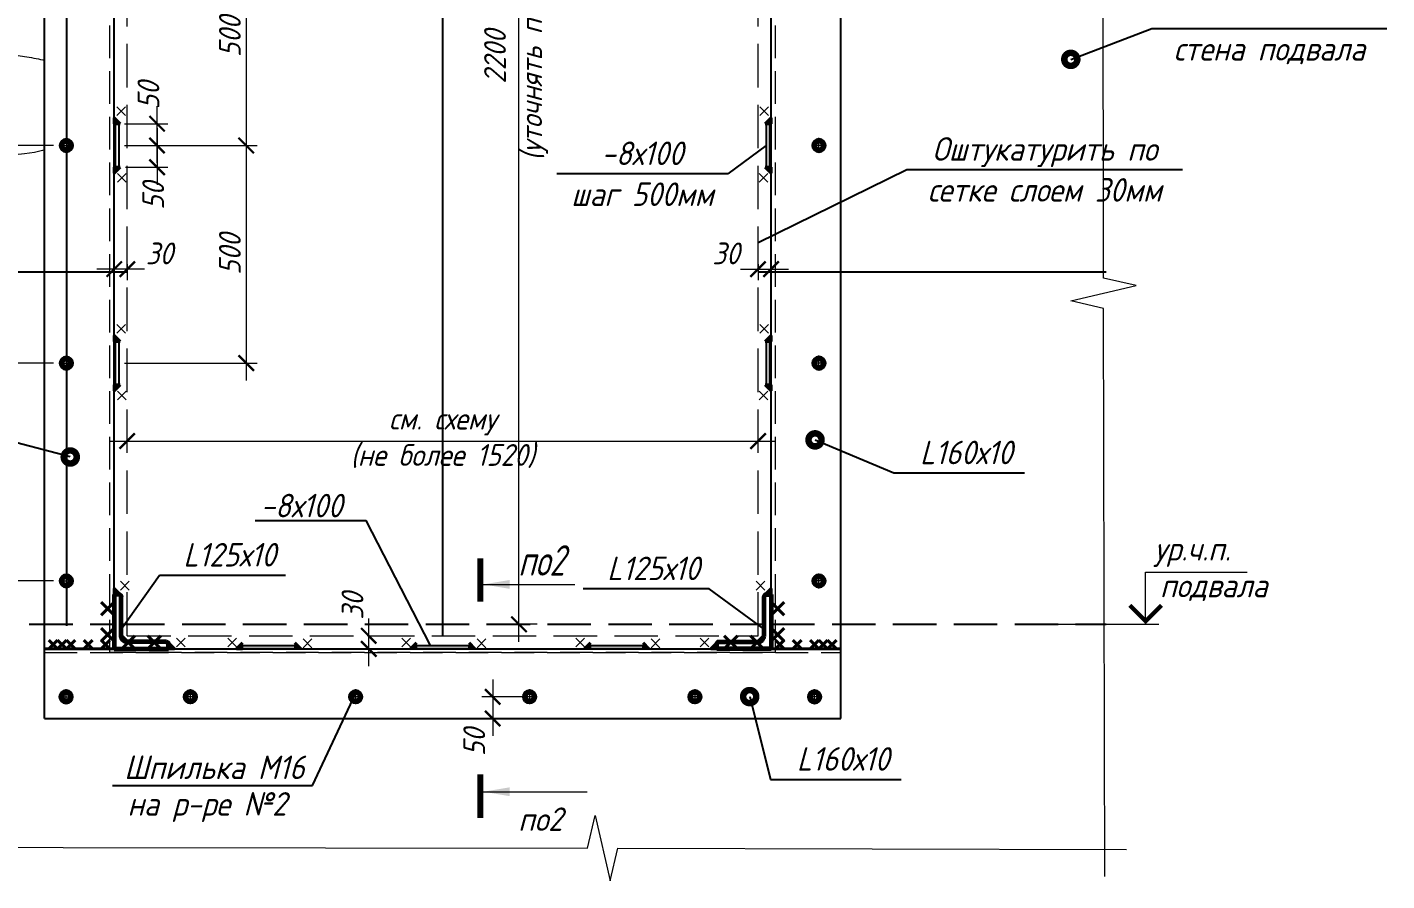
# Model space of a CAD drawing. Header units: millimetres. Extents: x 2058191 to 2089933, y 116142 to 208453.
# Drawn here: x 2071413 to 2074538, y 190030 to 191991 of the extents above; entities that cross this region are included whole.
import ezdxf
from ezdxf.enums import TextEntityAlignment as Align

# ---------------------------------------------------------------- set-up
doc = ezdxf.new("R2010")
doc.units = ezdxf.units.MM
doc.linetypes.add('ГОСТ 2.303 4', pattern=[7, 5, -2, 0])
doc.linetypes.add('осеваяX2', pattern=[4, 2.5, -0.5, 0.5, -0.5])
doc.layers.get('Defpoints').update_dxf_attribs({"color": 255})
for name, color, linetype, lineweight in [('1Стены', 252, 'Continuous', 25), ('Оси', 165, 'осеваяX2', 13), ('Размер', 7, 'Continuous', 13), ('размеры', 7, 'Continuous', 9), ('сварка', 156, 'Continuous', 9), ('Стены', 184, 'Continuous', 40), ('штриховка кирпич', 42, 'Continuous', 5)]:
    doc.layers.add(name, color=color, linetype=linetype, lineweight=lineweight)
doc.layers.add('CS_UNPLOTTED', color=254, linetype='Continuous', plot=False)
doc.layers.add('металл', color=124, linetype='Continuous')
doc.layers.add('Текст', color=7, linetype='Continuous')
doc.styles.add('GOST 2.304', font='CS_Gost2304.shx', dxfattribs={"width": 0.6, "oblique": 15})
doc.styles.add('GOST 2.304_new', font='isocpeur.ttf', dxfattribs={"width": 0.9, "oblique": 15})
doc.dimstyles.new('SPDS', dxfattribs={"dimscale": 25, "dimtxt": 2.5, "dimasz": 1.77, "dimexe": 1.25, "dimexo": 0.625, "dimtad": 1, "dimdec": 0, "dimrnd": 0.001, "dimtxsty": 'GOST 2.304_new', "dimblk": 'ARCHTICK', "dimcen": 2.5, "dimdle": 2, "dimclrt": 256, "dimazin": 2, "dimtfac": 0.75, "dimtdec": 0, "dimtmove": 1, "dimatfit": 3, "dimfxl": 0, "dimtolj": 1, "dimlwd": 9, "dimlwe": 9, "dimarcsym": 0})
doc.dimstyles.new('SPDS 1_20', dxfattribs={"dimscale": 20, "dimtxt": 2.5, "dimasz": 1.77, "dimexe": 1.25, "dimexo": 0.625, "dimtad": 1, "dimdec": 0, "dimrnd": 0.001, "dimtxsty": 'GOST 2.304_new', "dimblk": 'ARCHTICK', "dimcen": 2.5, "dimdle": 2, "dimclrt": 256, "dimadec": 0, "dimazin": 2, "dimtfac": 0.75, "dimtdec": 0, "dimtmove": 1, "dimatfit": 3, "dimfxl": 0, "dimtolj": 1, "dimlwd": 9, "dimlwe": 9, "dimarcsym": 0})

# ---------------------------------------------------------------- blocks, each defined once
blk = doc.blocks.new('м16')
at = {"layer": 'металл', "lineweight": 30, "ltscale": 20}
for p, q in [((-11, 6.4), (0, 12.7)), ((-11, -6.4), (-11, 6.4)), ((0, 12.7), (11, 6.4)), ((11, 6.4), (11, -6.4)), ((0, -12.7), (-11, -6.4)), ((11, -6.4), (0, -12.7))]:
    blk.add_line(p, q, dxfattribs=at)
blk.add_circle((0, 0), 15, dxfattribs=at)
for radius, start, end in [(10.4, 0, 180), (10.4, 180, 0), (6.92, 0, 180), (6.92, 180, 0)]:
    blk.add_arc((0, 0), radius, start, end, dxfattribs=at)
at = {"layer": 'металл', "linetype": 'Continuous', "lineweight": 25, "ltscale": 20}
blk.add_arc((0, 0), 8, 255, 165, dxfattribs=at)
at = {"layer": 'Оси', "ltscale": 20}
for p, q in [((17, 0), (-17.3, 0)), ((0, 17.3), (0, -17.3))]:
    blk.add_line(p, q, dxfattribs=at)
blk = doc.blocks.new('_ArchTick')
at = {"color": 0, "linetype": 'ByBlock', "const_width": 0.15}
blk.add_lwpolyline([(-0.5, -0.5), (0.5, 0.5)], dxfattribs=at)
blk = doc.blocks.new('*D196')
at = {"layer": 'Defpoints', "color": 0, "lineweight": 20, "ltscale": 20, "transparency": 16777216}
for p in [(2071613, 191458.6), (2071643, 191458.6), (2071613, 191435)]:
    blk.add_point(p, dxfattribs=at)
at = {"layer": 'Размер', "color": 0, "lineweight": 9, "ltscale": 20, "transparency": 16777216}
for p, q in [((2071683, 191435), (2071573, 191435)), ((2071613, 191446.1), (2071613, 191410)), ((2071643, 191446.1), (2071643, 191410))]:
    blk.add_line(p, q, dxfattribs=at)
at = {"layer": 'Размер', "color": 0, "lineweight": 9, "ltscale": 20, "transparency": 16777216, "xscale": 35.4, "yscale": 35.4, "zscale": 35.4}
for p, rotation in [((2071613, 191435), 179.9999999995553), ((2071643, 191435), 359.9999999995553)]:
    blk.add_blockref('_ArchTick', p, dxfattribs=dict(at, rotation=rotation))
at = {"layer": 'Размер', "ltscale": 20, "transparency": 16777216, "insert": (2071716.8, 191471.1), "char_height": 50, "attachment_point": 5, "style": 'GOST 2.304_new'}
blk.add_mtext('\\A1;30', dxfattribs=at)
blk = doc.blocks.new('свар')
at = {"layer": 'сварка', "color": 0, "linetype": 'Continuous', "ltscale": 10}
for p, q in [((10, 10), (-10, -10)), ((-10, 10), (10, -10))]:
    blk.add_line(p, q, dxfattribs=at)
blk = doc.blocks.new('*D197')
at = {"layer": 'Defpoints', "color": 0, "lineweight": 20, "ltscale": 20, "transparency": 16777216}
for p in [(2073093, 191458.6), (2073123, 191458.6), (2073123, 191435)]:
    blk.add_point(p, dxfattribs=at)
at = {"layer": 'Размер', "color": 0, "lineweight": 9, "ltscale": 20, "transparency": 16777216}
for p, q in [((2073053, 191435), (2073163, 191435)), ((2073093, 191446.1), (2073093, 191410)), ((2073123, 191446.1), (2073123, 191410))]:
    blk.add_line(p, q, dxfattribs=at)
at = {"layer": 'Размер', "color": 0, "lineweight": 9, "ltscale": 20, "transparency": 16777216, "xscale": 35.4, "yscale": 35.4, "zscale": 35.4, "rotation": 180}
blk.add_blockref('_ArchTick', (2073093, 191435), dxfattribs=at)
at = {"layer": 'Размер', "color": 0, "lineweight": 9, "ltscale": 20, "transparency": 16777216, "xscale": 35.4, "yscale": 35.4, "zscale": 35.4}
blk.add_blockref('_ArchTick', (2073123, 191435), dxfattribs=at)
at = {"layer": 'Размер', "ltscale": 20, "transparency": 16777216, "insert": (2073019.2, 191471.1), "char_height": 50, "attachment_point": 5, "style": 'GOST 2.304_new'}
blk.add_mtext('\\A1;30', dxfattribs=at)
blk = doc.blocks.new('*D199')
at = {"layer": 'Defpoints', "color": 0, "lineweight": 20, "ltscale": 20, "transparency": 16777216}
for p in [(2071624, 192219), (2071624, 191719), (2071916.4, 191719)]:
    blk.add_point(p, dxfattribs=at)
at = {"layer": 'Размер', "color": 0, "lineweight": 9, "ltscale": 20, "transparency": 16777216}
for p, q in [((2071916.4, 192259), (2071916.4, 191679)), ((2071636.5, 192219), (2071941.4, 192219)), ((2071636.5, 191719), (2071941.4, 191719))]:
    blk.add_line(p, q, dxfattribs=at)
at = {"layer": 'Размер', "color": 0, "lineweight": 9, "ltscale": 20, "transparency": 16777216, "xscale": 35.4, "yscale": 35.4, "zscale": 35.4}
for p, rotation in [((2071916.4, 192219), 90), ((2071916.4, 191719), 270)]:
    blk.add_blockref('_ArchTick', p, dxfattribs=dict(at, rotation=rotation))
at = {"layer": 'Размер', "ltscale": 20, "transparency": 16777216, "insert": (2071878.9, 191969), "char_height": 50, "attachment_point": 5, "rotation": 90, "style": 'GOST 2.304_new'}
blk.add_mtext('\\A1;500', dxfattribs=at)
blk = doc.blocks.new('*D200')
at = {"layer": 'Defpoints', "color": 0, "lineweight": 20, "ltscale": 20, "transparency": 16777216}
for p in [(2071624, 191769), (2071711.6, 191769), (2071636.5, 191719)]:
    blk.add_point(p, dxfattribs=at)
at = {"layer": 'Размер', "color": 0, "lineweight": 9, "ltscale": 20, "transparency": 16777216}
for p, q in [((2071711.6, 191679), (2071711.6, 191809)), ((2071636.5, 191769), (2071736.6, 191769)), ((2071649, 191719), (2071736.6, 191719))]:
    blk.add_line(p, q, dxfattribs=at)
at = {"layer": 'Размер', "color": 0, "lineweight": 9, "ltscale": 20, "transparency": 16777216, "xscale": 35.4, "yscale": 35.4, "zscale": 35.4}
for p, rotation in [((2071711.6, 191769), 90), ((2071711.6, 191719), 270)]:
    blk.add_blockref('_ArchTick', p, dxfattribs=dict(at, rotation=rotation))
at = {"layer": 'Размер', "ltscale": 20, "transparency": 16777216, "insert": (2071691.7, 191833.9), "char_height": 50, "attachment_point": 5, "rotation": 90, "style": 'GOST 2.304_new'}
blk.add_mtext('\\A1;50', dxfattribs=at)
blk = doc.blocks.new('*D201')
at = {"layer": 'Defpoints', "color": 0, "lineweight": 20, "ltscale": 20, "transparency": 16777216}
for p in [(2071636.5, 191719), (2071626.6, 191668.9), (2071711.6, 191668.9)]:
    blk.add_point(p, dxfattribs=at)
at = {"layer": 'Размер', "color": 0, "lineweight": 9, "ltscale": 20, "transparency": 16777216}
for p, q in [((2071711.6, 191759), (2071711.6, 191628.9)), ((2071649, 191719), (2071736.6, 191719)), ((2071639.1, 191668.9), (2071736.6, 191668.9))]:
    blk.add_line(p, q, dxfattribs=at)
at = {"layer": 'Размер', "color": 0, "lineweight": 9, "ltscale": 20, "transparency": 16777216, "xscale": 35.4, "yscale": 35.4, "zscale": 35.4}
for p, rotation in [((2071711.6, 191719), 90), ((2071711.6, 191668.9), 270)]:
    blk.add_blockref('_ArchTick', p, dxfattribs=dict(at, rotation=rotation))
at = {"layer": 'Размер', "ltscale": 20, "transparency": 16777216, "insert": (2071702.7, 191603.1), "char_height": 50, "attachment_point": 5, "rotation": 90, "style": 'GOST 2.304_new'}
blk.add_mtext('\\A1;50', dxfattribs=at)
blk = doc.blocks.new('*D203')
at = {"layer": 'Defpoints', "color": 0, "lineweight": 20, "ltscale": 20, "transparency": 16777216}
for p in [(2071624, 191719), (2071624, 191219), (2071916.4, 191219)]:
    blk.add_point(p, dxfattribs=at)
at = {"layer": 'Размер', "color": 0, "lineweight": 9, "ltscale": 20, "transparency": 16777216}
for p, q in [((2071916.4, 191759), (2071916.4, 191179)), ((2071636.5, 191719), (2071941.4, 191719)), ((2071636.5, 191219), (2071941.4, 191219))]:
    blk.add_line(p, q, dxfattribs=at)
at = {"layer": 'Размер', "color": 0, "lineweight": 9, "ltscale": 20, "transparency": 16777216, "xscale": 35.4, "yscale": 35.4, "zscale": 35.4}
for p, rotation in [((2071916.4, 191719), 90), ((2071916.4, 191219), 270)]:
    blk.add_blockref('_ArchTick', p, dxfattribs=dict(at, rotation=rotation))
at = {"layer": 'Размер', "ltscale": 20, "transparency": 16777216, "insert": (2071878.9, 191469), "char_height": 50, "attachment_point": 5, "rotation": 90, "style": 'GOST 2.304_new'}
blk.add_mtext('\\A1;500', dxfattribs=at)
blk = doc.blocks.new('*D204')
at = {"layer": 'Defpoints', "color": 0, "lineweight": 20, "ltscale": 20, "transparency": 16777216}
for p in [(2072188, 190592.6), (2072198.2, 190592.6), (2072188, 190562.6)]:
    blk.add_point(p, dxfattribs=at)
at = {"layer": 'Размер', "color": 0, "lineweight": 9, "ltscale": 20, "transparency": 16777216}
for p, q in [((2072198.2, 190522.6), (2072198.2, 190632.6)), ((2072200.5, 190592.6), (2072223.2, 190592.6)), ((2072200.5, 190562.6), (2072223.2, 190562.6))]:
    blk.add_line(p, q, dxfattribs=at)
at = {"layer": 'Размер', "color": 0, "lineweight": 9, "ltscale": 20, "transparency": 16777216, "xscale": 35.4, "yscale": 35.4, "zscale": 35.4}
for p, rotation in [((2072198.2, 190592.6), 90), ((2072198.2, 190562.6), 270)]:
    blk.add_blockref('_ArchTick', p, dxfattribs=dict(at, rotation=rotation))
at = {"layer": 'Размер', "ltscale": 20, "transparency": 16777216, "insert": (2072160.7, 190660.9), "char_height": 50, "attachment_point": 5, "rotation": 90, "style": 'GOST 2.304_new'}
blk.add_mtext('\\A1;30', dxfattribs=at)
blk = doc.blocks.new('*D207')
at = {"layer": 'Defpoints', "color": 0, "lineweight": 20, "ltscale": 20, "transparency": 16777216}
for p in [(2072543.5, 192819), (2072597.4, 192819), (2072597.4, 190619)]:
    blk.add_point(p, dxfattribs=at)
at = {"layer": 'Размер', "color": 0, "lineweight": 9, "ltscale": 20, "transparency": 16777216}
for p, q in [((2072543.5, 190579), (2072543.5, 192859)), ((2072584.9, 192819), (2072518.5, 192819)), ((2072584.9, 190619), (2072518.5, 190619))]:
    blk.add_line(p, q, dxfattribs=at)
at = {"layer": 'Размер', "color": 0, "lineweight": 9, "ltscale": 20, "transparency": 16777216, "xscale": 35.4, "yscale": 35.4, "zscale": 35.4}
for p, rotation in [((2072543.5, 192819), 90), ((2072543.5, 190619), 270)]:
    blk.add_blockref('_ArchTick', p, dxfattribs=dict(at, rotation=rotation))
at = {"layer": 'Размер', "ltscale": 20, "transparency": 16777216, "insert": (2072536.8, 191922.7), "char_height": 50, "width": 670.583, "attachment_point": 5, "rotation": 90, "style": 'GOST 2.304_new'}
blk.add_mtext('\\A1;2200 \\P(уточнять по АР)', dxfattribs=at)
blk = doc.blocks.new('*D208')
at = {"layer": 'Defpoints', "color": 0, "lineweight": 20, "ltscale": 20, "transparency": 16777216}
for p in [(2071643, 191025), (2073093, 191040.1), (2073093, 191025)]:
    blk.add_point(p, dxfattribs=at)
at = {"layer": 'размеры', "color": 0, "lineweight": 9, "ltscale": 20, "transparency": 16777216}
for p, q in [((2071643, 191037.5), (2071643, 191065.1)), ((2073093, 191037.5), (2073093, 191065.1)), ((2071603, 191040.1), (2073133, 191040.1))]:
    blk.add_line(p, q, dxfattribs=at)
at = {"layer": 'размеры', "color": 0, "lineweight": 9, "ltscale": 20, "transparency": 16777216, "xscale": 35.4, "yscale": 35.4, "zscale": 35.4, "rotation": 180}
blk.add_blockref('_ArchTick', (2071643, 191040.1), dxfattribs=at)
at = {"layer": 'размеры', "color": 0, "lineweight": 9, "ltscale": 20, "transparency": 16777216, "xscale": 35.4, "yscale": 35.4, "zscale": 35.4}
blk.add_blockref('_ArchTick', (2073093, 191040.1), dxfattribs=at)
at = {"layer": 'размеры', "ltscale": 20, "transparency": 16777216, "insert": (2072368, 191047.3), "char_height": 50, "width": 518.876, "attachment_point": 5, "style": 'GOST 2.304_new'}
blk.add_mtext('\\A1;см. схему \\P(не более 1520)', dxfattribs=at)
blk = doc.blocks.new('*D212')
at = {"layer": 'Defpoints', "color": 0, "lineweight": 20, "ltscale": 20, "transparency": 16777216}
for p in [(2071485.7, 192219), (2071263, 191719), (2071485.7, 191719)]:
    blk.add_point(p, dxfattribs=at)
at = {"layer": 'размеры', "color": 0, "lineweight": 9, "ltscale": 20, "transparency": 16777216}
for p, q in [((2071263, 192259), (2071263, 191679)), ((2071473.2, 192219), (2071238, 192219)), ((2071473.2, 191719), (2071238, 191719))]:
    blk.add_line(p, q, dxfattribs=at)
at = {"layer": 'размеры', "color": 0, "lineweight": 9, "ltscale": 20, "transparency": 16777216, "xscale": 35.4, "yscale": 35.4, "zscale": 35.4}
for p, rotation in [((2071263, 192219), 90), ((2071263, 191719), 270)]:
    blk.add_blockref('_ArchTick', p, dxfattribs=dict(at, rotation=rotation))
at = {"layer": 'размеры', "ltscale": 20, "transparency": 16777216, "insert": (2071225.5, 191969), "char_height": 50, "attachment_point": 5, "rotation": 90, "style": 'GOST 2.304_new'}
blk.add_mtext('\\A1;500', dxfattribs=at)
blk = doc.blocks.new('*D213')
at = {"layer": 'Defpoints', "color": 0, "lineweight": 20, "ltscale": 20, "transparency": 16777216}
for p in [(2071485.7, 191719), (2071263, 191219), (2071485.7, 191219)]:
    blk.add_point(p, dxfattribs=at)
at = {"layer": 'размеры', "color": 0, "lineweight": 9, "ltscale": 20, "transparency": 16777216}
for p, q in [((2071263, 191759), (2071263, 191179)), ((2071473.2, 191719), (2071238, 191719)), ((2071473.2, 191219), (2071238, 191219))]:
    blk.add_line(p, q, dxfattribs=at)
at = {"layer": 'размеры', "color": 0, "lineweight": 9, "ltscale": 20, "transparency": 16777216, "xscale": 35.4, "yscale": 35.4, "zscale": 35.4}
for p, rotation in [((2071263, 191719), 90), ((2071263, 191219), 270)]:
    blk.add_blockref('_ArchTick', p, dxfattribs=dict(at, rotation=rotation))
at = {"layer": 'размеры', "ltscale": 20, "transparency": 16777216, "insert": (2071225.5, 191469), "char_height": 50, "attachment_point": 5, "rotation": 90, "style": 'GOST 2.304_new'}
blk.add_mtext('\\A1;500', dxfattribs=at)
blk = doc.blocks.new('*D214')
at = {"layer": 'Defpoints', "color": 0, "lineweight": 20, "ltscale": 20, "transparency": 16777216}
for p in [(2071485.7, 191219), (2071263, 190718.6), (2071485.7, 190718.6)]:
    blk.add_point(p, dxfattribs=at)
at = {"layer": 'размеры', "color": 0, "lineweight": 9, "ltscale": 20, "transparency": 16777216}
for p, q in [((2071263, 191259), (2071263, 190678.6)), ((2071473.2, 191219), (2071238, 191219)), ((2071473.2, 190718.6), (2071238, 190718.6))]:
    blk.add_line(p, q, dxfattribs=at)
at = {"layer": 'размеры', "color": 0, "lineweight": 9, "ltscale": 20, "transparency": 16777216, "xscale": 35.4, "yscale": 35.4, "zscale": 35.4}
for p, rotation in [((2071263, 191219), 90), ((2071263, 190718.6), 270)]:
    blk.add_blockref('_ArchTick', p, dxfattribs=dict(at, rotation=rotation))
at = {"layer": 'размеры', "ltscale": 20, "transparency": 16777216, "insert": (2071225.5, 190968.8), "char_height": 50, "attachment_point": 5, "rotation": 90, "style": 'GOST 2.304_new'}
blk.add_mtext('\\A1;500', dxfattribs=at)
blk = doc.blocks.new('*D93')
at = {"layer": 'Defpoints', "color": 0, "lineweight": 20, "ltscale": 20, "transparency": 16777216}
for p in [(2072567.9, 190452.6), (2072483, 190402.6), (2072567.9, 190402.6)]:
    blk.add_point(p, dxfattribs=at)
at = {"layer": 'Размер', "color": 0, "lineweight": 9, "ltscale": 20, "transparency": 16777216}
for p, q in [((2072483, 190492.6), (2072483, 190362.6)), ((2072555.4, 190452.6), (2072458, 190452.6)), ((2072555.4, 190402.6), (2072458, 190402.6))]:
    blk.add_line(p, q, dxfattribs=at)
at = {"layer": 'Размер', "color": 0, "lineweight": 9, "ltscale": 20, "transparency": 16777216, "xscale": 35.4, "yscale": 35.4, "zscale": 35.4}
for p, rotation in [((2072483, 190452.6), 90), ((2072483, 190402.6), 270)]:
    blk.add_blockref('_ArchTick', p, dxfattribs=dict(at, rotation=rotation))
at = {"layer": 'Размер', "ltscale": 20, "transparency": 16777216, "insert": (2072440.7, 190348), "char_height": 50, "attachment_point": 5, "rotation": 90, "style": 'GOST 2.304_new'}
blk.add_mtext('\\A1;50', dxfattribs=at)

msp = doc.modelspace()

# ---------------------------------------------------------------- hatches: boundary and pattern name
at = {"layer": 'Стены', "linetype": 'Continuous', "ltscale": 5}
for points in [[(2071613, 191769.1), (2071613, 191782.8), (2071626.6, 191769.1)], [(2073123, 191769.1), (2073123, 191782.8), (2073109.4, 191769.1)], [(2071613, 191668.9), (2071613, 191655.3), (2071626.6, 191668.9)], [(2073123, 191668.9), (2073123, 191655.3), (2073109.4, 191668.9)], [(2071613, 191269.1), (2071613, 191282.8), (2071626.6, 191269.1)], [(2073123, 191269.1), (2073123, 191282.8), (2073109.4, 191269.1)], [(2071613, 191168.9), (2071613, 191155.3), (2071626.6, 191168.9)], [(2073123, 191168.9), (2073123, 191155.3), (2073109.4, 191168.9)], [(2071613, 190687.6), (2071613, 190701.2), (2071626.6, 190687.6)], [(2073123, 190687.6), (2073123, 190701.2), (2073109.4, 190687.6)], [(2071738, 190562.6), (2071738, 190576.2), (2071751.6, 190562.6)], [(2071907.9, 190562.6), (2071894.3, 190562.6), (2071907.9, 190576.2)], [(2072028.6, 190562.6), (2072042.2, 190562.6), (2072028.6, 190576.2)], [(2072307.9, 190562.6), (2072294.3, 190562.6), (2072307.9, 190576.2)], [(2072428.6, 190562.6), (2072442.2, 190562.6), (2072428.6, 190576.2)], [(2072707.9, 190562.6), (2072694.3, 190562.6), (2072707.9, 190576.2)], [(2072828.6, 190562.6), (2072842.2, 190562.6), (2072828.6, 190576.2)], [(2072998, 190562.6), (2072998, 190576.2), (2072984.4, 190562.6)]]:
    msp.add_hatch(color=256, dxfattribs=at).paths.add_polyline_path(points, flags=0)

# ---------------------------------------------------------------- linework, layer by layer
at = {"layer": '1Стены', "linetype": 'ГОСТ 2.303 4', "lineweight": 13, "ltscale": 15}
for p, q in [((2071603, 190554.6), (2071603, 192884.6)), ((2073133, 190554.6), (2073133, 192884.6)), ((2071453, 190554.6), (2073283, 190554.6)), ((2073133, 190554.6), (2071603, 190554.6))]:
    msp.add_line(p, q, dxfattribs=at)
at = {"layer": '1Стены', "linetype": 'ГОСТ 2.303 4', "lineweight": 13, "ltscale": 20}
for p, q in [((2071643, 190592.6), (2071643, 192819)), ((2073093, 190592.6), (2073093, 192819)), ((2071643, 190592.6), (2073093, 190592.6))]:
    msp.add_line(p, q, dxfattribs=at)
at = {"layer": '1Стены', "color": 6, "linetype": 'ГОСТ 2.303 4', "ltscale": 20}
for p, q in [((2070997.9, 190619), (2071613, 190619)), ((2071629, 190619), (2073107, 190619)), ((2073123, 190619), (2073886.9, 190619)), ((2073888.3, 190619), (2073893.1, 190619))]:
    msp.add_line(p, q, dxfattribs=at)
at = {"layer": 'CS_UNPLOTTED', "ltscale": 20}
msp.add_line((2071503, 193530.9), (2071503, 190615.9), dxfattribs=at)
at = {"layer": 'CS_UNPLOTTED', "ltscale": 100}
for p, q in [((2072368, 192819), (2072368, 190592.6)), ((2070999.1, 191429), (2071643, 191429)), ((2073093, 191429), (2073885.8, 191429)), ((2073887.1, 191429), (2073893.1, 191429))]:
    msp.add_line(p, q, dxfattribs=at)
at = {"layer": 'металл', "color": 0, "ltscale": 20}
for p, q in [((2071453, 190402.6), (2071453, 193089)), ((2073283, 190402.6), (2073283, 193089)), ((2071613, 190687.6), (2071613, 192834.6)), ((2073123, 190564.6), (2073123, 192834.6)), ((2071613, 190562.6), (2071453, 190562.6)), ((2071613, 190562.6), (2071453, 190562.6)), ((2071453, 190562.6), (2073283, 190562.6)), ((2073123, 190562.6), (2073283, 190562.6)), ((2073123, 190562.6), (2073283, 190562.6)), ((2071453, 190402.6), (2073283, 190402.6))]:
    msp.add_line(p, q, dxfattribs=at)
at = {"layer": 'металл', "color": 0, "linetype": 'Continuous', "lineweight": 60, "ltscale": 20, "extrusion": (0, 0, -1)}
for p, q in [((2071613, 190687.6), (2071613, 190562.6)), ((2071624.4, 190687.6), (2071613, 190687.6)), ((2071629, 190592.6), (2071629, 190683)), ((2071613, 190562.6), (2071738, 190562.6)), ((2071733.4, 190578.6), (2071643, 190578.6)), ((2071738, 190562.6), (2071738, 190574))]:
    msp.add_line(p, q, dxfattribs=at)
at = {"layer": 'металл', "color": 0, "linetype": 'Continuous', "lineweight": 60, "ltscale": 20}
for p, q in [((2073107, 190592.6), (2073107, 190683)), ((2073111.6, 190687.6), (2073123, 190687.6)), ((2073123, 190687.6), (2073123, 190562.6)), ((2072998, 190562.6), (2072998, 190574)), ((2073123, 190562.6), (2072998, 190562.6)), ((2073002.6, 190578.6), (2073093, 190578.6))]:
    msp.add_line(p, q, dxfattribs=at)
at = {"layer": 'металл', "ltscale": 20}
for points in [[(2071616, 191769), (2071624, 191769), (2071624, 191669), (2071616, 191669)], [(2073120, 191769), (2073112, 191769), (2073112, 191669), (2073120, 191669)], [(2071616, 191269), (2071624, 191269), (2071624, 191169), (2071616, 191169)], [(2073120, 191269), (2073112, 191269), (2073112, 191169), (2073120, 191169)], [(2071908, 190562.6), (2071908, 190570.6), (2072028, 190570.6), (2072028, 190562.6)], [(2072308, 190562.6), (2072308, 190570.6), (2072428, 190570.6), (2072428, 190562.6)], [(2072708, 190562.6), (2072708, 190570.6), (2072828, 190570.6), (2072828, 190562.6)]]:
    msp.add_lwpolyline(points, close=True, dxfattribs=at)
at = {"layer": 'металл', "linetype": 'Continuous', "lineweight": 60, "ltscale": 20, "extrusion": (0, 0, -1)}
for centre, radius, start, end in [((-2071624.4, 190683), 4.6, 90, 180), ((-2071643, 190592.6), 14, 270, 0), ((-2071733.4, 190574), 4.6, 90, 180)]:
    msp.add_arc(centre, radius, start, end, dxfattribs=at)
at = {"layer": 'металл', "linetype": 'Continuous', "lineweight": 60, "ltscale": 20}
for centre, radius, start, end in [((2073111.6, 190683), 4.6, 90, 180), ((2073093, 190592.6), 14, 270, 0), ((2073002.6, 190574), 4.6, 90, 180)]:
    msp.add_arc(centre, radius, start, end, dxfattribs=at)
at = {"layer": 'Размер', "linetype": 'Continuous', "ltscale": 20}
for p, q in [((2073984, 190619), (2073984, 190739)), ((2073984, 190739), (2074217.6, 190739)), ((2072461.6, 190710.7), (2072671.8, 190710.7)), ((2073774.6, 190619), (2074014, 190619)), ((2072461.6, 190234.4), (2072700, 190234.4))]:
    msp.add_line(p, q, dxfattribs=at)
for points, const_width in [([(2072454.6, 190770.7), (2072454.6, 190670.7)], 14), ([(2073947.6, 190662.6), (2073984, 190626.1), (2074020.5, 190662.6)], 10), ([(2072454.6, 190174.4), (2072454.6, 190274.4)], 14)]:
    msp.add_lwpolyline(points, dxfattribs=dict(at, const_width=const_width))
for points in [[(2072461.6, 190710.7), (2072521.7, 190720.7), (2072521.7, 190700.6)], [(2072461.6, 190234.4), (2072521.7, 190244.5), (2072521.7, 190224.3)]]:
    msp.add_solid(points, dxfattribs=at)
at = {"layer": 'Стены', "color": 0, "linetype": 'Continuous', "ltscale": 5}
for p, q in [((2071613, 191769.1), (2071613, 191782.8)), ((2071613, 191782.8), (2071626.6, 191769.1)), ((2073123, 191782.8), (2073109.4, 191769.1)), ((2073123, 191769.1), (2073123, 191782.8)), ((2071626.6, 191769.1), (2071613, 191769.1)), ((2073109.4, 191769.1), (2073123, 191769.1)), ((2071613, 191668.9), (2071613, 191655.3)), ((2071613, 191655.3), (2071626.6, 191668.9)), ((2071626.6, 191668.9), (2071613, 191668.9)), ((2073123, 191655.3), (2073109.4, 191668.9)), ((2073109.4, 191668.9), (2073123, 191668.9)), ((2073123, 191668.9), (2073123, 191655.3)), ((2071613, 191269.1), (2071613, 191282.8)), ((2071613, 191282.8), (2071626.6, 191269.1)), ((2073123, 191282.8), (2073109.4, 191269.1)), ((2073123, 191269.1), (2073123, 191282.8)), ((2071626.6, 191269.1), (2071613, 191269.1)), ((2073109.4, 191269.1), (2073123, 191269.1)), ((2071613, 191168.9), (2071613, 191155.3)), ((2071613, 191155.3), (2071626.6, 191168.9)), ((2071626.6, 191168.9), (2071613, 191168.9)), ((2073123, 191155.3), (2073109.4, 191168.9)), ((2073109.4, 191168.9), (2073123, 191168.9)), ((2073123, 191168.9), (2073123, 191155.3)), ((2071613, 190687.6), (2071613, 190701.2)), ((2071613, 190701.2), (2071626.6, 190687.6)), ((2071626.6, 190687.6), (2071613, 190687.6)), ((2073123, 190701.2), (2073109.4, 190687.6)), ((2073109.4, 190687.6), (2073123, 190687.6)), ((2073123, 190687.6), (2073123, 190701.2)), ((2071738, 190562.6), (2071738, 190576.2)), ((2071738, 190576.2), (2071751.6, 190562.6)), ((2071751.6, 190562.6), (2071738, 190562.6)), ((2071894.3, 190562.6), (2071907.9, 190576.2)), ((2071907.9, 190562.6), (2071894.3, 190562.6)), ((2072042.2, 190562.6), (2072028.6, 190576.2)), ((2072294.3, 190562.6), (2072307.9, 190576.2)), ((2072442.2, 190562.6), (2072428.6, 190576.2)), ((2072694.3, 190562.6), (2072707.9, 190576.2)), ((2072842.2, 190562.6), (2072828.6, 190576.2)), ((2072998, 190576.2), (2072984.4, 190562.6)), ((2072984.4, 190562.6), (2072998, 190562.6)), ((2072998, 190562.6), (2072998, 190576.2))]:
    msp.add_line(p, q, dxfattribs=at)
at = {"layer": 'Стены', "color": 0, "linetype": 'Continuous', "ltscale": 15}
for p, q in [((2071613, 190687.6), (2071613, 190562.6)), ((2073123, 190687.6), (2073123, 190562.6)), ((2071613, 190670.1), (2071583, 190640.1)), ((2071613, 190640.1), (2071583, 190670.1)), ((2073123, 190670.1), (2073153, 190640.1)), ((2073123, 190640.1), (2073153, 190670.1)), ((2071613, 190610.1), (2071583, 190580.1)), ((2071613, 190580.1), (2071583, 190610.1)), ((2071660.5, 190562.6), (2071630.5, 190592.6)), ((2071630.5, 190562.6), (2071660.5, 190592.6)), ((2071720.5, 190562.6), (2071690.5, 190592.6)), ((2071690.5, 190562.6), (2071720.5, 190592.6)), ((2073045.5, 190562.6), (2073015.5, 190592.6)), ((2073015.5, 190562.6), (2073045.5, 190592.6)), ((2073105.5, 190562.6), (2073075.5, 190592.6)), ((2073075.5, 190562.6), (2073105.5, 190592.6)), ((2073123, 190610.1), (2073153, 190580.1)), ((2073123, 190580.1), (2073153, 190610.1)), ((2071738, 190562.6), (2071613, 190562.6)), ((2073123, 190562.6), (2072998, 190562.6))]:
    msp.add_line(p, q, dxfattribs=at)
at = {"layer": 'Стены', "color": 0, "linetype": 'Continuous', "ltscale": 10}
for p, q in [((2071463, 190562.6), (2071483, 190582.6)), ((2071483, 190562.6), (2071463, 190582.6)), ((2071503, 190562.6), (2071483, 190582.6)), ((2071483, 190562.6), (2071503, 190582.6)), ((2071503, 190562.6), (2071523, 190582.6)), ((2071523, 190562.6), (2071503, 190582.6)), ((2071543, 190562.6), (2071563, 190582.6)), ((2071563, 190562.6), (2071543, 190582.6)), ((2071583, 190562.6), (2071603, 190582.6)), ((2071603, 190562.6), (2071583, 190582.6)), ((2073133, 190562.6), (2073153, 190582.6)), ((2073153, 190562.6), (2073133, 190582.6)), ((2073153, 190562.6), (2073133, 190582.6)), ((2073133, 190562.6), (2073153, 190582.6)), ((2073173, 190562.6), (2073193, 190582.6)), ((2073193, 190562.6), (2073173, 190582.6)), ((2073193, 190562.6), (2073173, 190582.6)), ((2073173, 190562.6), (2073193, 190582.6)), ((2073213, 190562.6), (2073233, 190582.6)), ((2073233, 190562.6), (2073213, 190582.6)), ((2073233, 190562.6), (2073213, 190582.6)), ((2073213, 190562.6), (2073233, 190582.6)), ((2073253, 190562.6), (2073233, 190582.6)), ((2073233, 190562.6), (2073253, 190582.6)), ((2073233, 190562.6), (2073253, 190582.6)), ((2073253, 190562.6), (2073233, 190582.6)), ((2073253, 190562.6), (2073273, 190582.6)), ((2073273, 190562.6), (2073253, 190582.6)), ((2073273, 190562.6), (2073253, 190582.6)), ((2073253, 190562.6), (2073273, 190582.6)), ((2071453, 190562.6), (2071613, 190562.6)), ((2073123, 190562.6), (2073283, 190562.6)), ((2073283, 190562.6), (2073123, 190562.6))]:
    msp.add_line(p, q, dxfattribs=at)
at = {"layer": 'Текст', "ltscale": 20}
for p, q in [((2073811.9, 191916.9), (2073998.4, 191988.1)), ((2073998.4, 191988.1), (2074538.3, 191988.1)), ((2073112, 191719), (2073023.3, 191654.1)), ((2073023.3, 191654.1), (2072630.4, 191654.1)), ((2073093, 191496.2), (2073435.1, 191664)), ((2073435.1, 191664), (2074068.6, 191664)), ((2071512, 191003.4), (2071173.5, 191092.9)), ((2073224, 191042.7), (2073404.8, 190966.8)), ((2073404.8, 190966.8), (2073705.4, 190966.8)), ((2071936.7, 190857.7), (2072192.4, 190857.7)), ((2072339.9, 190570.6), (2072192.4, 190857.7)), ((2071629, 190607.8), (2071717, 190731.8)), ((2071717, 190731.8), (2072006.6, 190731.8)), ((2072980.9, 190700.6), (2072691.3, 190700.6)), ((2073107, 190607.8), (2072980.9, 190700.6)), ((2072068.6, 190248.7), (2072168, 190459.5)), ((2073073.8, 190452.9), (2073121.8, 190262.8)), ((2071608.9, 190248.7), (2072068.6, 190248.7)), ((2073121.8, 190262.8), (2073422.3, 190262.8))]:
    msp.add_line(p, q, dxfattribs=at)
at = {"layer": 'Текст', "ltscale": 20, "const_width": 30}
for points in [[(2073819.4, 191916.9, 1), (2073804.4, 191916.9, 1)], [(2073231.5, 191042.7, 1), (2073216.5, 191042.7, 1)], [(2071519.5, 191003.4, 1), (2071504.5, 191003.4, 1)], [(2073081.3, 190452.9, 1), (2073066.3, 190452.9, 1)]]:
    msp.add_lwpolyline(points, format="xyb", close=True, dxfattribs=at)
at = {"layer": 'штриховка кирпич', "linetype": 'Continuous', "ltscale": 20}
for points in [[(2073890.1, 190039.3), (2073887.4, 191344.6), (2073812.3, 191362), (2073962.3, 191397.2), (2073887.3, 191414.6), (2073884.5, 193736.6)], [(2070892.9, 190107), (2072700.8, 190104.9), (2072718.4, 190179.9), (2072753.2, 190029.8), (2072770.8, 190104.8), (2073940, 190102)]]:
    msp.add_lwpolyline(points, dxfattribs=at)
at = {"layer": 'штриховка кирпич', "ltscale": 20}
for points, knots in [([(2071069.6, 191900.3), (2071191.9, 191922.2), (2071282.7, 191946.4), (2071441.8, 191917.7), (2071453, 191914.5)], [0, 0, 0, 0, 270.921855, 299.190779, 299.190779, 299.190779, 299.190779]), ([(2071453, 191708.8), (2071446.7, 191706.6), (2071307.7, 191675.3), (2071207.3, 191768.1), (2070972, 191721), (2071004.6, 191834.3), (2071069.6, 191900.3)], [624.985402, 624.985402, 624.985402, 624.985402, 642.494053, 904.540462, 1036.865892, 1221.227202, 1221.227202, 1221.227202, 1221.227202])]:
    msp.add_open_spline(points, degree=3, knots=knots, dxfattribs=at)

# ---------------------------------------------------------------- block references
at = {"layer": 'Размер', "color": 0, "xscale": -1}
for p, rotation in [((2071628.8, 191797.7), 89.99999999762781), ((2071630.8, 191644.9), 89.99999999762781), ((2071628.8, 191297.7), 89.99999999762781), ((2071628.8, 191297.7), 89.99999999762781), ((2071630.8, 191144.9), 89.99999999762781), ((2071637.2, 190707.8), 89.99999999762781), ((2071766, 190577.3), 180)]:
    msp.add_blockref('свар', p, dxfattribs=dict(at, rotation=rotation))
at = {"layer": 'Размер', "color": 0}
for p, rotation in [((2073107.3, 191797.7), 270.0000000023722), ((2073105.2, 191644.9), 270.0000000023722), ((2073107.3, 191297.7), 270.0000000023722), ((2073107.3, 191297.7), 270.0000000023722), ((2073105.2, 191144.9), 270.0000000023722), ((2073098.8, 190707.8), 270.0000000023722), ((2071883.9, 190577.3), 180), ((2072057.2, 190575.3), 180), ((2072283.9, 190577.3), 180), ((2072457.2, 190575.3), 180), ((2072683.9, 190577.3), 180), ((2072857.2, 190575.3), 180), ((2072969.9, 190577.3), 180)]:
    msp.add_blockref('свар', p, dxfattribs=dict(at, rotation=rotation))
at = {"layer": 'Размер', "xscale": -1, "rotation": 89.99999999988889}
for p in [(2071503, 191719), (2071503, 191219), (2071503, 190718.6), (2071502.5, 190452.4)]:
    msp.add_blockref('м16', p, dxfattribs=at)
at = {"layer": 'Размер', "rotation": 270.0000000001111}
for p in [(2073233, 191719), (2073233, 191219), (2073233, 190718.6), (2073223, 190452.4)]:
    msp.add_blockref('м16', p, dxfattribs=at)
at = {"layer": 'Размер'}
for p in [(2071788, 190452.6), (2072168, 190452.6), (2072567.9, 190452.6), (2072947.9, 190452.6)]:
    msp.add_blockref('м16', p, dxfattribs=at)

# ---------------------------------------------------------------- texts
at = {"layer": 'Размер', "linetype": 'Continuous', "ltscale": 20, "style": 'GOST 2.304', "oblique": 15, "width": 0.9}
msp.add_text('по2', height=70, dxfattribs=at).set_placement((2072541.6, 190730.7))
at = {"layer": 'Текст', "ltscale": 20, "style": 'GOST 2.304_new', "oblique": 15, "width": 0.9}
for s, p in [('стена подвала', (2074268.4, 191968.1)), ('шаг 500мм', (2072826.9, 191634.1)), ('сетке слоем 30мм', (2073751.9, 191644)), ('на р-ре №2', (2071826.3, 190233.5))]:
    msp.add_text(s, height=54, dxfattribs=at).set_placement(p, align=Align.TOP_CENTER)
for s, p in [('-8х100', (2072826.9, 191674.1)), ('Оштукатурить по', (2073751.9, 191684)), ('L160х10', (2073571.5, 190986.8)), ('-8х100', (2072043.5, 190864.8)), ('L125х10', (2071878.2, 190751.8)), ('L125х10', (2072852.5, 190720.6)), ('L160х10', (2073288.4, 190282.8)), ('Шпилька М16', (2071843.1, 190263.5))]:
    msp.add_text(s, height=54, dxfattribs=at).set_placement(p, align=Align.CENTER)
for s, p in [('ур.ч.п.', (2074003.7, 190819.5)), ('подвала', (2074016.9, 190735.1))]:
    msp.add_text(s, height=54, dxfattribs=at).set_placement(p, align=Align.TOP_LEFT)
msp.add_text('по2', height=54, dxfattribs=at).set_placement((2072541.6, 190144.4))

# ---------------------------------------------------------------- dimensions: what is measured, and where the dimension line sits
at = {"layer": 'Размер', "ltscale": 20}
dim = msp.add_linear_dim(base=(2072543.5, 192819), p1=(2072597.4, 190619), p2=(2072597.4, 192819), angle=90, text='<> \\P(уточнять по АР)', dimstyle='SPDS 1_20', dxfattribs=at)
dim.commit()
dim.dimension.update_dxf_attribs({"geometry": '*D207', "text_midpoint": (2072625.9, 191922.7), "dimtype": 128})
for base, p1, p2, picture, middle in [((2071916.4, 191719), (2071624, 192219), (2071624, 191719), '*D199', (2071878.9, 191969)), ((2071916.4, 191219), (2071624, 191719), (2071624, 191219), '*D203', (2071878.9, 191469))]:
    dim = msp.add_linear_dim(base=base, p1=p1, p2=p2, angle=90, dimstyle='SPDS', override={"dimscale": 20, "dimtxsty": 'GOST 2.304_new', "dimfxl": 1.25, "dimtfill": 0, "dimarcsym": 1}, dxfattribs=at)
    dim.commit()
    dim.dimension.update_dxf_attribs({"geometry": picture, "text_midpoint": middle})
for base, p1, p2, angle, override, picture, middle, dimtype in [((2071711.6, 191769), (2071636.5, 191719), (2071624, 191769), 90, {"dimscale": 20, "dimtxsty": 'GOST 2.304_new', "dimfxl": 1.25, "dimtfill": 0, "dimarcsym": 1}, '*D200', (2071729.2, 191833.9), 128), ((2071711.6, 191668.9), (2071636.5, 191719), (2071626.6, 191668.9), 90, {"dimscale": 20, "dimtxsty": 'GOST 2.304_new', "dimfxl": 1.25, "dimtfill": 0, "dimarcsym": 1}, '*D201', (2071740.2, 191603.1), 128), ((2071613, 191435), (2071643, 191458.6), (2071613, 191458.6), 180, {"dimscale": 20, "dimfxl": 1.25, "dimtfill": 0, "dimarcsym": 1}, '*D196', (2071716.8, 191433.6), 129), ((2073123, 191435), (2073093, 191458.6), (2073123, 191458.6), 0, {"dimscale": 20, "dimfxl": 1.25, "dimtfill": 0, "dimarcsym": 1}, '*D197', (2073019.2, 191433.6), 129), ((2072198.2, 190592.6), (2072188, 190562.6), (2072188, 190592.6), 90, {"dimscale": 20, "dimfxl": 1.25, "dimtfill": 0, "dimarcsym": 1}, '*D204', (2072198.2, 190660.9), 129), ((2072483, 190402.6), (2072567.9, 190452.6), (2072567.9, 190402.6), 90, {"dimscale": 20, "dimfxl": 1.25, "dimtfill": 0, "dimarcsym": 1}, '*D93', (2072478.2, 190348), 128)]:
    dim = msp.add_linear_dim(base=base, p1=p1, p2=p2, angle=angle, dimstyle='SPDS', override=override, dxfattribs=at)
    dim.commit()
    dim.dimension.update_dxf_attribs({"geometry": picture, "text_midpoint": middle, "dimtype": dimtype})
at = {"layer": 'размеры', "ltscale": 20}
for base, p1, p2, picture, middle in [((2071263, 191719), (2071485.7, 192219), (2071485.7, 191719), '*D212', (2071225.5, 191969)), ((2071263, 191219), (2071485.7, 191719), (2071485.7, 191219), '*D213', (2071225.5, 191469)), ((2071263, 190718.6), (2071485.7, 191219), (2071485.7, 190718.6), '*D214', (2071225.5, 190968.8))]:
    dim = msp.add_linear_dim(base=base, p1=p1, p2=p2, angle=90, dimstyle='SPDS', override={"dimscale": 20, "dimfxl": 1.25, "dimtfill": 0, "dimarcsym": 1}, dxfattribs=at)
    dim.commit()
    dim.dimension.update_dxf_attribs({"geometry": picture, "text_midpoint": middle})
dim = msp.add_linear_dim(base=(2073093, 191040.1), p1=(2071643, 191025), p2=(2073093, 191025), text='см. схему \\P(не более 1520)', dimstyle='SPDS', override={"dimscale": 20, "dimfxl": 1.25, "dimtfill": 0, "dimarcsym": 1}, dxfattribs=at)
dim.commit()
dim.dimension.update_dxf_attribs({"geometry": '*D208', "text_midpoint": (2072368, 190963.2), "dimtype": 128})

doc.saveas('drawing.dxf')
